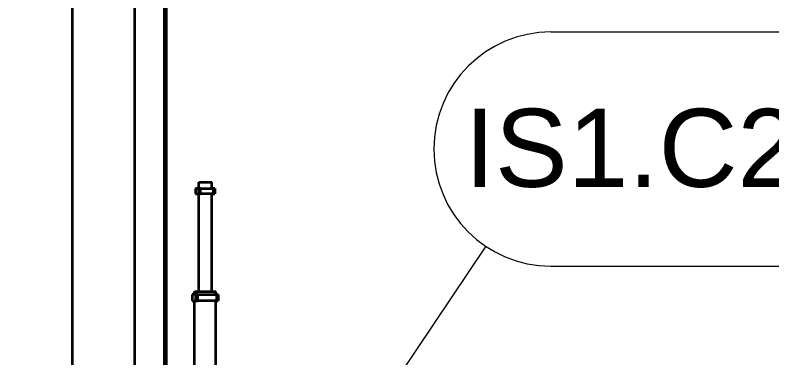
# Model space of a CAD drawing. Header units: millimetres. Extents: x 0 to 42050, y 0 to 29700.
# Drawn here: x 17098 to 18309, y 21681 to 22230 of the extents above; entities that cross this region are included whole.
import ezdxf

# ---------------------------------------------------------------- set-up
doc = ezdxf.new("R2010")
doc.units = ezdxf.units.MM
doc.header["$LTSCALE"] = 50
for name, color, linetype, lineweight in [('Dimension', 7, 'Continuous', 18), ('Symbol', 7, 'Continuous', 18), ('Visible', 7, 'Continuous', 35)]:
    doc.layers.add(name, color=color, linetype=linetype, lineweight=lineweight)
doc.styles.add('Note Text', font='arial.ttf')
doc.styles.add('Title', font='arial.ttf')
doc.dimstyles.new('Default - Method 2b', dxfattribs={"dimscale": 50, "dimtxt": 3, "dimasz": 2.5, "dimexe": 3, "dimexo": 0.5, "dimgap": 0.7, "dimtad": 0, "dimtoh": 1, "dimdec": 1, "dimrnd": 1e-08, "dimtxsty": 'Title', "dimcen": 0.09, "dimdle": 10, "dimclrd": 256, "dimclre": 256, "dimclrt": 7, "dimadec": 0, "dimazin": 2, "dimtfac": 0.833333, "dimtdec": 1, "dimtmove": 0, "dimatfit": 3, "dimfxl": 1, "dimtolj": 1, "dimlwd": -1, "dimlwe": -1, "dimarcsym": 0})

# ---------------------------------------------------------------- blocks, each defined once
blk = doc.blocks.new('*D38')
at = {"layer": 'Defpoints', "color": 0, "transparency": 16777216}
for p in [(17188.9, 26863.8), (15422.6, 20352.3), (15922.6, 20352.3)]:
    blk.add_point(p, dxfattribs=at)
at = {"layer": 'Dimension', "transparency": 16777216}
for p, q in [((17163.9, 26863.8), (15272.6, 26863.8)), ((15422.6, 26738.8), (15422.6, 23911.6)), ((15422.6, 20477.3), (15422.6, 23421.8)), ((15897.6, 20352.3), (15272.6, 20352.3))]:
    blk.add_line(p, q, dxfattribs=at)
for points in [[(15401.8, 26738.8), (15443.4, 26738.8), (15422.6, 26863.8)], [(15401.8, 20477.3), (15443.4, 20477.3), (15422.6, 20352.3)]]:
    blk.add_solid(points, dxfattribs=at)
at = {"layer": 'Dimension', "color": 7, "transparency": 16777216, "insert": (15499.2, 23456.8), "char_height": 150, "attachment_point": 7, "rotation": 90, "style": 'Title'}
blk.add_mtext('\\A1;6511', dxfattribs=at)
blk = doc.blocks.new('Balloon46')
at = {"layer": 'Symbol'}
for p, q in [((359.109, 444.066), (374.934, 444.066)), ((353.81, 432.394), (357.032, 437.21)), ((359.109, 436.566), (374.934, 436.566))]:
    blk.add_line(p, q, dxfattribs=at)
blk.add_arc((359.109, 440.316), 3.75, 90, 270, dxfattribs=at)
at = {"layer": 'Symbol', "insert": (367.021, 440.337), "char_height": 2.5, "attachment_point": 5, "style": 'Note Text'}
blk.add_mtext('IS1.C2.HW03', dxfattribs=at)

msp = doc.modelspace()

# ---------------------------------------------------------------- linework, layer by layer
at = {"layer": 'Visible'}
for p, q in [((17188.95, 26745.33), (17188.95, 21385.88)), ((17288.95, 26745.33), (17288.95, 21385.88)), ((17391.6, 21962.88), (17412.3, 21962.88)), ((17391.6, 21952.88), (17391.6, 21962.88)), ((17412.3, 21952.88), (17412.3, 21962.88)), ((17391.13, 21952.88), (17386.38, 21952.88)), ((17386.38, 21952.88), (17386.38, 21943.88)), ((17386.38, 21943.88), (17391.13, 21943.88)), ((17394.21, 21952.88), (17391.13, 21952.88)), ((17391.13, 21952.88), (17391.13, 21943.88)), ((17391.13, 21943.88), (17394.21, 21943.88)), ((17391.6, 21787.88), (17391.6, 21943.88)), ((17394.21, 21952.88), (17414.6, 21952.88)), ((17394.21, 21943.88), (17394.21, 21952.88)), ((17414.6, 21943.88), (17394.21, 21943.88)), ((17412.3, 21787.88), (17412.3, 21943.88)), ((17417.52, 21952.88), (17414.6, 21952.88)), ((17414.6, 21952.88), (17414.6, 21943.88)), ((17414.6, 21943.88), (17417.52, 21943.88)), ((17417.52, 21952.88), (17417.52, 21943.88)), ((17385.02, 21787.88), (17418.88, 21787.88)), ((17385.02, 21782.88), (17385.02, 21787.88)), ((17418.88, 21782.88), (17418.88, 21787.88)), ((17386.44, 21782.88), (17381.23, 21782.88)), ((17381.23, 21782.88), (17381.23, 21772.88)), ((17390.03, 21782.88), (17386.44, 21782.88)), ((17386.44, 21782.88), (17386.44, 21772.88)), ((17390.03, 21772.88), (17390.03, 21782.88)), ((17390.03, 21782.88), (17419.95, 21782.88)), ((17422.66, 21782.88), (17419.95, 21782.88)), ((17419.95, 21782.88), (17419.95, 21772.88)), ((17422.66, 21782.88), (17422.66, 21772.88)), ((17381.23, 21772.88), (17386.44, 21772.88)), ((17385.02, 21507.88), (17385.02, 21772.88)), ((17386.44, 21772.88), (17390.03, 21772.88)), ((17419.95, 21772.88), (17390.03, 21772.88)), ((17418.88, 21507.88), (17418.88, 21772.88)), ((17419.95, 21772.88), (17422.66, 21772.88))]:
    msp.add_line(p, q, dxfattribs=at)
at = {"layer": 'Visible', "color": 9, "true_color": 0xc0c0c0}
for p, q in [((17336.96, 21382.88), (17336.96, 26112.33)), ((17339.84, 21382.88), (17339.84, 26112.33))]:
    msp.add_line(p, q, dxfattribs=at)

# ---------------------------------------------------------------- block references
at = {"layer": 'Symbol', "xscale": 50, "yscale": 50, "zscale": 50}
msp.add_blockref('Balloon46', (0, 0), dxfattribs=at)

# ---------------------------------------------------------------- dimensions: what is measured, and where the dimension line sits
at = {"layer": 'Dimension'}
dim = msp.add_linear_dim(base=(15422.59, 20352.33), p1=(17188.95, 26863.76), p2=(15922.59, 20352.33), angle=90, dimstyle='Default - Method 2b', override={"dimgap": 0.7, "dimtoh": 0, "dimdec": 0, "dimtol": 0, "dimlim": 0, "dimtp": 0, "dimtm": 0, "dimtdec": 0, "dimtofl": 0, "dimatfit": 1}, dxfattribs=at)
dim.commit()
dim.dimension.update_dxf_attribs({"geometry": '*D38', "text_midpoint": (15422.59, 23666.73), "dimtype": 160})

doc.saveas('drawing.dxf')
